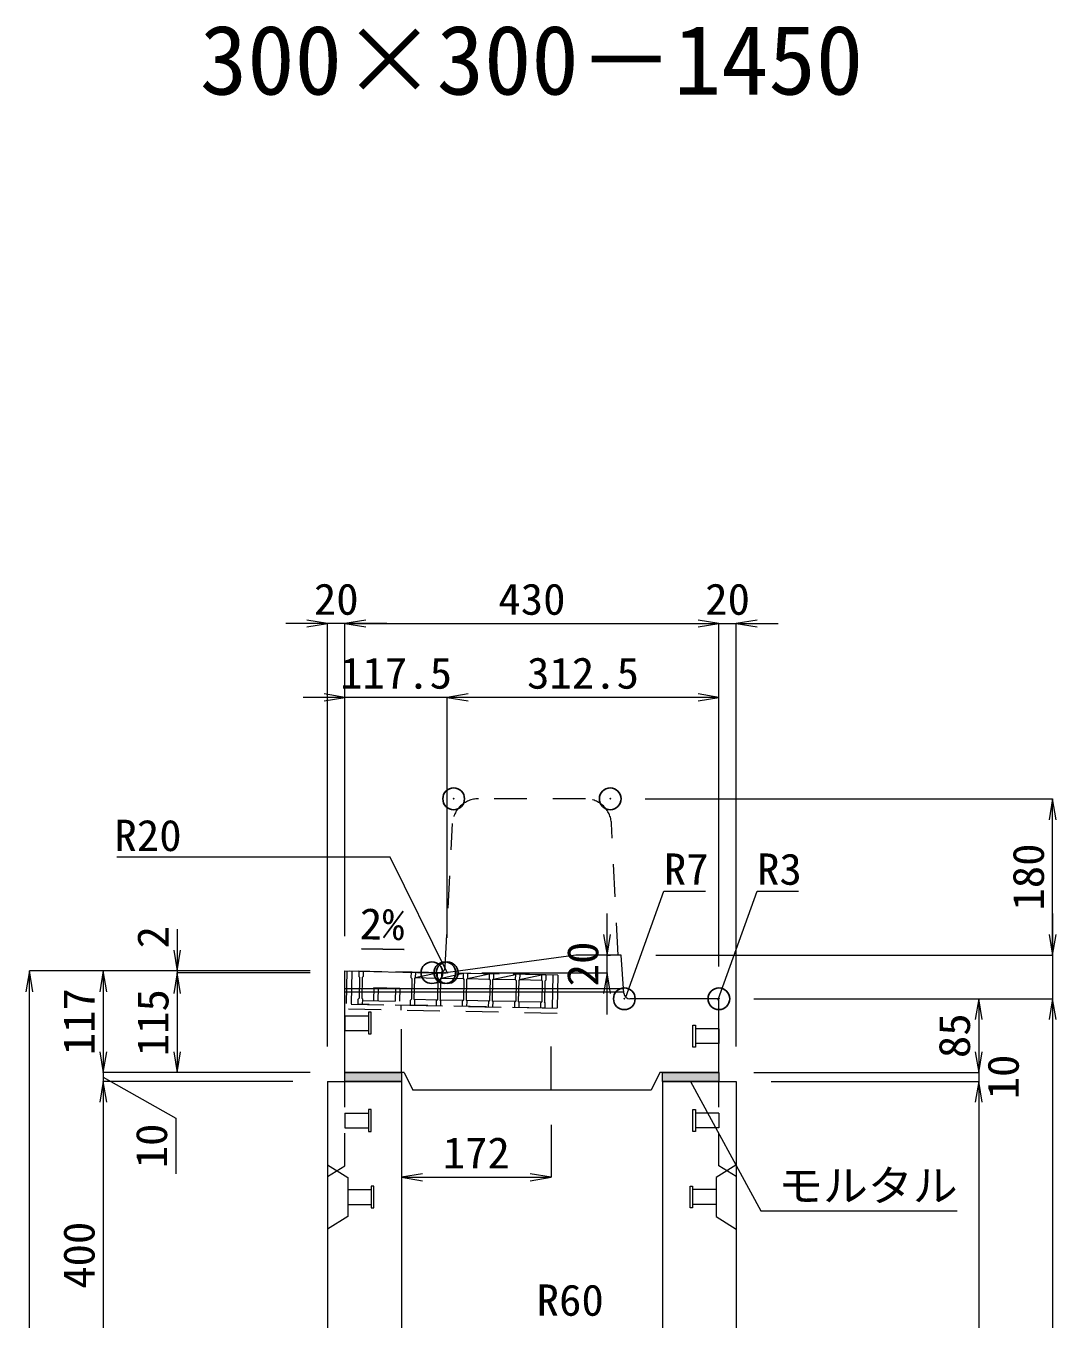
# Model space of a CAD drawing. Units: millimetres at full size. Extents: x -1809 to 57027, y -20349 to 17321.
# Drawn here: x 13818 to 15003, y -7920 to -6432 of the extents above; entities that cross this region are included whole.
import ezdxf
from ezdxf.enums import TextEntityAlignment as Align

# ---------------------------------------------------------------- set-up
doc = ezdxf.new("R2010")
doc.units = ezdxf.units.MM
doc.header["$LTSCALE"] = 50
doc.header["$PDMODE"] = 32
doc.header["$PDSIZE"] = 25
doc.linetypes.add('USER1', pattern=[2, 1, -1])
doc.linetypes.add('USER2', pattern=[1.35, 0.75, -0.6])
for name, color, linetype, lineweight in [('インサート', 3, 'USER2', 9), ('グレーチング', 7, 'USER2', 9), ('モルタル', 7, 'Continuous', 9), ('受枠', 3, 'USER2', 9), ('寸法線', 7, 'Continuous', 13), ('引出線', 4, 'Continuous', 13), ('本体', 2, 'Continuous', 13), ('目地', 132, 'Continuous', 9)]:
    doc.layers.add(name, color=color, linetype=linetype, lineweight=lineweight)
doc.layers.add('作業エリア', color=11, linetype='Continuous')
doc.layers.add('文字', color=7, linetype='Continuous')
doc.styles.add('ＭＳ 明朝', font='')
doc.styles.get('ＭＳ 明朝').set_extended_font_data('MS Mincho')

# ---------------------------------------------------------------- blocks, each defined once
blk = doc.blocks.new('open_arrow')
at = {"color": 0, "linetype": 'Continuous', "lineweight": -2}
blk.add_lwpolyline([(7.5, 1.25), (0, 0), (7.5, -1.25)], dxfattribs=at)

msp = doc.modelspace()

# ---------------------------------------------------------------- hatches: boundary and pattern name
at = {"layer": 'モルタル'}
for points in [[(14250, -7646.05), (14250, -7636.05), (14185, -7636.05), (14185, -7646.05)], [(14615, -7646.05), (14615, -7636.05), (14550, -7636.05), (14550, -7646.05)]]:
    msp.add_hatch(color=256, dxfattribs=at).paths.add_polyline_path(points)

# ---------------------------------------------------------------- linework, layer by layer
at = {"layer": 'インサート'}
for p, q in [((14185, -7570.55), (14212, -7570.55)), ((14185, -7570.55), (14185, -7587.55)), ((14215, -7566.55), (14212, -7566.55)), ((14212, -7566.55), (14212, -7591.55)), ((14215, -7591.55), (14215, -7566.55)), ((14585, -7581.55), (14588, -7581.55)), ((14585, -7606.55), (14585, -7581.55)), ((14588, -7581.55), (14588, -7606.55)), ((14615, -7585.55), (14588, -7585.55)), ((14615, -7585.55), (14615, -7602.55)), ((14185, -7587.55), (14212, -7587.55)), ((14212, -7591.55), (14215, -7591.55)), ((14588, -7606.55), (14585, -7606.55)), ((14615, -7602.55), (14588, -7602.55)), ((14185, -7682.55), (14212, -7682.55)), ((14185, -7682.55), (14185, -7699.55)), ((14215, -7678.55), (14212, -7678.55)), ((14212, -7678.55), (14212, -7703.55)), ((14215, -7703.55), (14215, -7678.55)), ((14585, -7678.55), (14588, -7678.55)), ((14585, -7703.55), (14585, -7678.55)), ((14588, -7678.55), (14588, -7703.55)), ((14615, -7682.55), (14588, -7682.55)), ((14615, -7682.55), (14615, -7699.55)), ((14185, -7699.55), (14212, -7699.55)), ((14212, -7703.55), (14215, -7703.55)), ((14588, -7703.55), (14585, -7703.55)), ((14615, -7699.55), (14588, -7699.55)), ((14188.2, -7770.55), (14215.2, -7770.55)), ((14188.2, -7770.55), (14188.2, -7787.55)), ((14218.2, -7766.55), (14215.2, -7766.55)), ((14215.2, -7766.55), (14215.2, -7791.55)), ((14218.2, -7791.55), (14218.2, -7766.55)), ((14581.8, -7766.55), (14584.8, -7766.55)), ((14581.8, -7791.55), (14581.8, -7766.55)), ((14584.8, -7766.55), (14584.8, -7791.55)), ((14611.8, -7770.55), (14584.8, -7770.55)), ((14611.8, -7770.55), (14611.8, -7787.55)), ((14188.2, -7787.55), (14215.2, -7787.55)), ((14215.2, -7791.55), (14218.2, -7791.55)), ((14584.8, -7791.55), (14581.8, -7791.55)), ((14611.8, -7787.55), (14584.8, -7787.55))]:
    msp.add_line(p, q, dxfattribs=at)
at = {"layer": 'グレーチング'}
for p, q in [((14201, -7519.37), (14200.88, -7525.37)), ((14200.88, -7525.37), (14201.86, -7526.39)), ((14415.95, -7523.67), (14201, -7519.37)), ((14201.86, -7526.39), (14201.38, -7550.39)), ((14204.86, -7526.45), (14204.38, -7550.45)), ((14205.88, -7525.47), (14204.86, -7526.45)), ((14206, -7519.47), (14205.88, -7525.47)), ((14260.98, -7520.57), (14260.86, -7526.57)), ((14260.86, -7526.57), (14261.84, -7527.59)), ((14265.86, -7526.67), (14264.84, -7527.65)), ((14265.98, -7520.67), (14265.86, -7526.67)), ((14265.86, -7526.67), (14290.98, -7521.17)), ((14265.86, -7526.67), (14290.86, -7527.17)), ((14290.98, -7521.17), (14290.86, -7527.17)), ((14295.98, -7521.27), (14295.86, -7527.27)), ((14295.86, -7527.27), (14320.97, -7521.77)), ((14320.97, -7521.77), (14320.85, -7527.77)), ((14325.97, -7521.87), (14325.85, -7527.87)), ((14325.85, -7527.87), (14350.97, -7522.37)), ((14350.97, -7522.37), (14350.85, -7528.37)), ((14355.97, -7522.47), (14355.85, -7528.47)), ((14355.85, -7528.47), (14380.96, -7522.97)), ((14380.96, -7522.97), (14380.84, -7528.97)), ((14385.96, -7523.07), (14385.84, -7529.07)), ((14385.84, -7529.07), (14410.95, -7523.57)), ((14410.95, -7523.57), (14410.83, -7529.57)), ((14415.95, -7523.67), (14415.83, -7529.67)), ((14218.12, -7538.22), (14217.82, -7553.22)), ((14218.12, -7538.22), (14248.12, -7538.82)), ((14223.12, -7538.32), (14222.82, -7553.32)), ((14243.12, -7538.72), (14242.82, -7553.72)), ((14248.12, -7538.82), (14247.82, -7553.82)), ((14261.84, -7527.59), (14261.36, -7551.59)), ((14264.84, -7527.65), (14264.36, -7551.65)), ((14290.86, -7527.17), (14291.84, -7528.19)), ((14291.84, -7528.19), (14291.36, -7552.19)), ((14294.84, -7528.25), (14294.36, -7552.25)), ((14295.86, -7527.27), (14294.84, -7528.25)), ((14295.86, -7527.27), (14320.85, -7527.77)), ((14320.85, -7527.77), (14321.83, -7528.79)), ((14321.83, -7528.79), (14321.35, -7552.79)), ((14324.83, -7528.85), (14324.35, -7552.85)), ((14325.85, -7527.87), (14324.83, -7528.85)), ((14325.85, -7527.87), (14350.85, -7528.37)), ((14350.85, -7528.37), (14351.83, -7529.39)), ((14351.83, -7529.39), (14351.35, -7553.39)), ((14354.83, -7529.45), (14354.35, -7553.45)), ((14355.85, -7528.47), (14354.83, -7529.45)), ((14355.85, -7528.47), (14380.84, -7528.97)), ((14380.84, -7528.97), (14381.82, -7529.99)), ((14381.82, -7529.99), (14381.34, -7553.99)), ((14384.82, -7530.05), (14384.34, -7554.05)), ((14385.84, -7529.07), (14384.82, -7530.05)), ((14385.84, -7529.07), (14410.83, -7529.57)), ((14410.83, -7529.57), (14411.81, -7530.59)), ((14411.81, -7530.59), (14411.33, -7554.59)), ((14414.81, -7530.65), (14414.33, -7554.65)), ((14415.83, -7529.67), (14414.81, -7530.65)), ((14200.24, -7557.37), (14200.36, -7551.37)), ((14200.36, -7551.37), (14201.38, -7550.39)), ((14205.36, -7551.47), (14204.38, -7550.45)), ((14205.24, -7557.47), (14205.36, -7551.47)), ((14205.33, -7552.97), (14260.31, -7554.07)), ((14260.22, -7558.57), (14260.34, -7552.57)), ((14260.34, -7552.57), (14261.36, -7551.59)), ((14264.36, -7551.65), (14291.36, -7552.19)), ((14265.34, -7552.67), (14264.36, -7551.65)), ((14265.22, -7558.67), (14265.34, -7552.67)), ((14290.22, -7559.17), (14290.34, -7553.17)), ((14290.34, -7553.17), (14291.36, -7552.19)), ((14295.34, -7553.27), (14294.36, -7552.25)), ((14294.36, -7552.25), (14321.35, -7552.79)), ((14295.22, -7559.27), (14295.34, -7553.27)), ((14320.21, -7559.77), (14320.33, -7553.77)), ((14320.33, -7553.77), (14321.35, -7552.79)), ((14325.33, -7553.87), (14324.35, -7552.85)), ((14324.35, -7552.85), (14351.35, -7553.39)), ((14325.21, -7559.87), (14325.33, -7553.87)), ((14350.21, -7560.37), (14350.33, -7554.37)), ((14350.33, -7554.37), (14351.35, -7553.39)), ((14355.33, -7554.47), (14354.35, -7553.45)), ((14354.35, -7553.45), (14381.34, -7553.99)), ((14355.21, -7560.47), (14355.33, -7554.47)), ((14380.2, -7560.97), (14380.32, -7554.97)), ((14380.32, -7554.97), (14381.34, -7553.99)), ((14385.32, -7555.07), (14384.34, -7554.05)), ((14384.34, -7554.05), (14411.33, -7554.59)), ((14385.2, -7561.07), (14385.32, -7555.07)), ((14410.19, -7561.57), (14410.31, -7555.57)), ((14410.31, -7555.57), (14411.33, -7554.59)), ((14415.31, -7555.67), (14414.33, -7554.65)), ((14415.19, -7561.67), (14415.31, -7555.67)), ((14415.19, -7561.67), (14200.24, -7557.37))]:
    msp.add_line(p, q, dxfattribs=at)
at = {"layer": 'モルタル'}
for points in [[(14185, -7636.05), (14250, -7636.05), (14250, -7646.05), (14185, -7646.05)], [(14550, -7636.05), (14615, -7636.05), (14615, -7646.05), (14550, -7646.05)]]:
    msp.add_lwpolyline(points, close=True, dxfattribs=at)
at = {"layer": '作業エリア'}
for p in [(14310, -7321.05), (14490, -7321.05), (14285, -7521.05), (14300, -7521.05), (14302.5, -7521.05), (14506.25, -7551.05), (14615, -7551.05)]:
    msp.add_point(p, dxfattribs=at)
at = {"layer": '受枠'}
for p, q in [((14187, -7519.09), (14186.12, -7563.08)), ((14429.95, -7523.95), (14187, -7519.09)), ((14193, -7519.21), (14192.24, -7557.21)), ((14423.95, -7523.83), (14423.19, -7561.83)), ((14429.95, -7523.95), (14429.07, -7567.94)), ((14429.07, -7567.94), (14186.12, -7563.08)), ((14192.24, -7557.21), (14429.19, -7561.95)), ((14249.23, -7558.35), (14249.11, -7564.34))]:
    msp.add_line(p, q, dxfattribs=at)
at = {"layer": '寸法線'}
for p, q in [((14233, -7119.38), (14117, -7119.38)), ((14165, -7606.03), (14165, -7119.38)), ((14185, -7119.38), (14615, -7119.38)), ((14185, -7479.03), (14185, -7119.38)), ((14185, -7479.03), (14185, -7119.38)), ((14567, -7119.38), (14683, -7119.38)), ((14615, -7511.03), (14615, -7119.38)), ((14615, -7511.03), (14615, -7119.38)), ((14635, -7606.03), (14635, -7119.38)), ((14350.5, -7204.38), (14137, -7204.38)), ((14185, -7479.03), (14185, -7204.38)), ((14615, -7204.38), (14302.5, -7204.38)), ((14302.5, -7481.03), (14302.5, -7204.38)), ((14302.5, -7481.03), (14302.5, -7204.38)), ((14615, -7514.03), (14615, -7204.38)), ((14530.02, -7321.05), (14998.78, -7321.05)), ((14998.78, -7501.05), (14998.78, -7321.05)), ((14486.36, -7569.05), (14486.36, -7453.05)), ((14998.78, -7453.05), (14998.78, -7599.05)), ((13992.06, -7471.05), (13992.06, -7569.05)), ((14486.36, -7501.05), (14490.52, -7501.05)), ((14542.52, -7501.05), (14998.78, -7501.05)), ((14542.52, -7501.05), (14998.78, -7501.05)), ((13822.06, -9096.05), (13822.06, -7519.05)), ((14144.98, -7519.05), (13822.06, -7519.05)), ((13907.06, -7519.05), (13907.06, -7636.05)), ((14144.98, -7519.05), (13907.06, -7519.05)), ((14144.98, -7519.05), (13992.06, -7519.05)), ((14144.98, -7521.05), (13992.06, -7521.05)), ((13992.06, -7521.05), (13992.06, -7636.05)), ((14144.98, -7521.05), (13992.06, -7521.05)), ((14342.52, -7521.05), (14486.36, -7521.05)), ((14655.02, -7551.05), (14998.78, -7551.05)), ((14655.02, -7551.05), (14913.78, -7551.05)), ((14655.02, -7551.05), (14998.78, -7551.05)), ((14913.78, -7551.05), (14913.78, -7636.05)), ((14998.78, -7551.05), (14998.78, -9096.05)), ((13907.06, -7588.05), (13907.06, -7694.05)), ((14913.78, -7588.05), (14913.78, -7694.05)), ((14144.98, -7636.05), (13907.06, -7636.05)), ((14144.98, -7636.05), (13907.06, -7636.05)), ((13907.06, -7641.05), (13990.47, -7688.34)), ((14124.98, -7646.05), (13907.06, -7646.05)), ((13907.06, -7646.05), (13907.06, -8046.05)), ((14124.98, -7646.05), (13907.06, -7646.05)), ((14144.98, -7636.05), (13992.06, -7636.05)), ((14655.02, -7636.05), (14913.78, -7636.05)), ((14655.02, -7636.05), (14913.78, -7636.05)), ((14675.02, -7646.05), (14913.78, -7646.05)), ((14675.02, -7646.05), (14913.78, -7646.05)), ((14913.78, -7646.05), (14913.78, -9096.05)), ((13990.47, -7688.34), (13990.47, -7752.41)), ((14422, -7696.07), (14422, -7756.28)), ((14250, -7756.28), (14422, -7756.28))]:
    msp.add_line(p, q, dxfattribs=at)
at = {"layer": '引出線'}
for points in [[(14302.5, -7521.01), (14237.16, -7388.31), (14057.16, -7388.31), (13922.49, -7388.31)], [(14507.98, -7549.19), (14551.78, -7427.12), (14599.71, -7427.12)], [(14614.12, -7551.93), (14658.9, -7427.12), (14706.63, -7427.12)], [(14252.93, -7494.47), (14204.19, -7493.5), (14252.93, -7494.47)], [(14582.5, -7646.05), (14663.13, -7795.08), (14889.05, -7795.08)]]:
    msp.add_lwpolyline(points, dxfattribs=at)
at = {"layer": '本体', "linetype": 'USER2'}
for p, q in [((14461.46, -7321.05), (14338.54, -7321.05)), ((14300.33, -7514.4), (14308.57, -7349.56)), ((14499, -7501.05), (14491.43, -7349.56))]:
    msp.add_line(p, q, dxfattribs=at)
at = {"layer": '本体'}
for p, q in [((14450.5, -7501.05), (14303.83, -7520.87)), ((14502.5, -7501.05), (14450.5, -7501.05)), ((14505.76, -7544.58), (14502.5, -7501.05)), ((14185, -7636.05), (14185, -7519.05)), ((14185, -7519.05), (14285, -7521.05)), ((14285, -7521.05), (14301.15, -7521.05)), ((14612, -7551.05), (14512.74, -7551.05)), ((14615, -7636.05), (14615, -7554.05)), ((14165, -7646.05), (14165, -9096.05)), ((14165, -7646.05), (14250, -7646.05)), ((14253, -7636.05), (14185, -7636.05)), ((14250, -7646.05), (14250, -7975.53)), ((14253, -7636.05), (14263, -7656.05)), ((14547, -7636.05), (14537, -7656.05)), ((14615, -7636.05), (14547, -7636.05)), ((14550, -7646.05), (14550, -7975.53)), ((14550, -7646.05), (14635, -7646.05)), ((14635, -7646.05), (14635, -9096.05)), ((14537, -7656.05), (14263, -7656.05))]:
    msp.add_line(p, q, dxfattribs=at)
at = {"layer": '本体', "linetype": 'USER1'}
for p, q in [((14250, -7636.05), (14250, -7558.36)), ((14422, -7656.05), (14422, -7561.8))]:
    msp.add_line(p, q, dxfattribs=at)
at = {"layer": '本体', "linetype": 'USER2', "lineweight": 9}
for p, q in [((14185, -7743.05), (14185, -7646.05)), ((14615, -7743.05), (14615, -7646.05)), ((14165, -7755.55), (14185, -7743.05)), ((14635, -7755.55), (14615, -7743.05))]:
    msp.add_line(p, q, dxfattribs=at)
at = {"layer": '本体', "lineweight": 9}
for p, q in [((14165, -7742.05), (14188.2, -7756.55)), ((14634.58, -7742.31), (14611.8, -7756.55)), ((14188.2, -7756.55), (14188.2, -7801.55)), ((14611.8, -7756.55), (14611.8, -7801.55)), ((14188.2, -7801.55), (14165, -7816.05)), ((14611.8, -7801.55), (14635, -7816.05))]:
    msp.add_line(p, q, dxfattribs=at)
at = {"layer": '本体', "linetype": 'USER2'}
for centre, radius, start, end in [((14338.54, -7351.05), 30, 90, 177.13759), ((14461.46, -7351.05), 30, 2.86241, 90), ((14293.34, -7514.05), 7, 270, 357.13759)]:
    msp.add_arc(centre, radius, start, end, dxfattribs=at)
at = {"layer": '本体'}
for centre, radius, start, end in [((14301.15, -7501.05), 20, 270, 277.69605), ((14512.74, -7544.05), 7, 184.28915, 270), ((14612, -7554.05), 3, 0, 90)]:
    msp.add_arc(centre, radius, start, end, dxfattribs=at)
at = {"layer": '目地'}
for p, q in [((14185, -7539.05), (14505.35, -7539.05)), ((14185, -7543.05), (14505.65, -7543.05))]:
    msp.add_line(p, q, dxfattribs=at)

# ---------------------------------------------------------------- block references
at = {"layer": '寸法線', "xscale": 3.2, "yscale": 3.2}
for p, rotation in [((14165, -7119.38), 180), ((14615, -7119.38), 180), ((14615, -7119.38), 180), ((14185, -7204.38), 180), ((14615, -7204.38), 180), ((14998.78, -7321.05), 270), ((14486.36, -7501.05), 90), ((14998.78, -7501.05), 90), ((14998.78, -7501.05), 90), ((13992.06, -7519.05), 90), ((13822.06, -7519.05), 270), ((13907.06, -7519.05), 270), ((13992.06, -7521.05), 270), ((13992.06, -7521.05), 270), ((14486.36, -7521.05), 270), ((14913.78, -7551.05), 270), ((14998.78, -7551.05), 270), ((14998.78, -7551.05), 270), ((13907.06, -7636.05), 90), ((13907.06, -7636.05), 90), ((13992.06, -7636.05), 90), ((14913.78, -7636.05), 90), ((14913.78, -7636.05), 90), ((13907.06, -7646.05), 270), ((13907.06, -7646.05), 270), ((14913.78, -7646.05), 270), ((14913.78, -7646.05), 270), ((14422, -7756.28), 180)]:
    msp.add_blockref('open_arrow', p, dxfattribs=dict(at, rotation=rotation))
for p in [(14185, -7119.38), (14185, -7119.38), (14635, -7119.38), (14302.5, -7204.38), (14302.5, -7204.38), (14250, -7756.28)]:
    msp.add_blockref('open_arrow', p, dxfattribs=at)
at = {"layer": '引出線', "xscale": 0.0533, "yscale": 0.0533}
for p, rotation in [((14252.93, -7494.47), 178.9), ((14302.5, -7521.01), 116.2), ((14507.98, -7549.19), 70.3), ((14614.12, -7551.93), 70.3), ((14582.5, -7646.05), 298.4)]:
    msp.add_blockref('open_arrow', p, dxfattribs=dict(at, rotation=rotation))

# ---------------------------------------------------------------- texts
at = {"layer": '寸法線', "style": 'ＭＳ 明朝', "width": 1.05}
for s, p in [('20', (14175, -7091.36)), ('430', (14400, -7091.36)), ('20', (14625, -7091.36)), ('117.5', (14243.75, -7176.36)), ('312.5', (14458.75, -7176.36)), ('172', (14336, -7728.26))]:
    msp.add_text(s, height=36.03, dxfattribs=at).set_placement(p, align=Align.MIDDLE_CENTER)
for s, p in [('180', (14970.76, -7411.05)), ('2', (13964.06, -7480.2)), ('20', (14458.34, -7511.05)), ('117', (13879.04, -7577.55)), ('115', (13964.04, -7578.55)), ('85', (14885.76, -7593.55)), ('10', (14941.8, -7641.05)), ('10', (13962.45, -7720.38)), ('400', (13879.04, -7846.05))]:
    msp.add_text(s, height=36.03, rotation=90, dxfattribs=at).set_placement(p, align=Align.MIDDLE_CENTER)
at = {"layer": '引出線', "style": 'ＭＳ 明朝', "width": 1.05}
for s, p in [('R20', (13997.16, -7345.11)), ('R60', (14482.66, -7879.64))]:
    msp.add_text(s, height=36.03, dxfattribs=at).set_placement(p, align=Align.TOP_RIGHT)
for s, p in [('R7', (14551.78, -7383.92)), ('R3', (14658.9, -7383.92)), ('モルタル', (14683.13, -7747.97))]:
    msp.add_text(s, height=36.03, dxfattribs=at).set_placement(p, align=Align.TOP_LEFT)
msp.add_text('2%', height=36.03, rotation=358.854, dxfattribs=at).set_placement((14253.87, -7447.58), align=Align.TOP_RIGHT)
at = {"layer": '文字', "style": 'ＭＳ 明朝'}
msp.add_text('300×300－1450', height=80.06, dxfattribs=at).set_placement((14399.52, -6471.03), align=Align.MIDDLE_CENTER)

doc.saveas('drawing.dxf')
